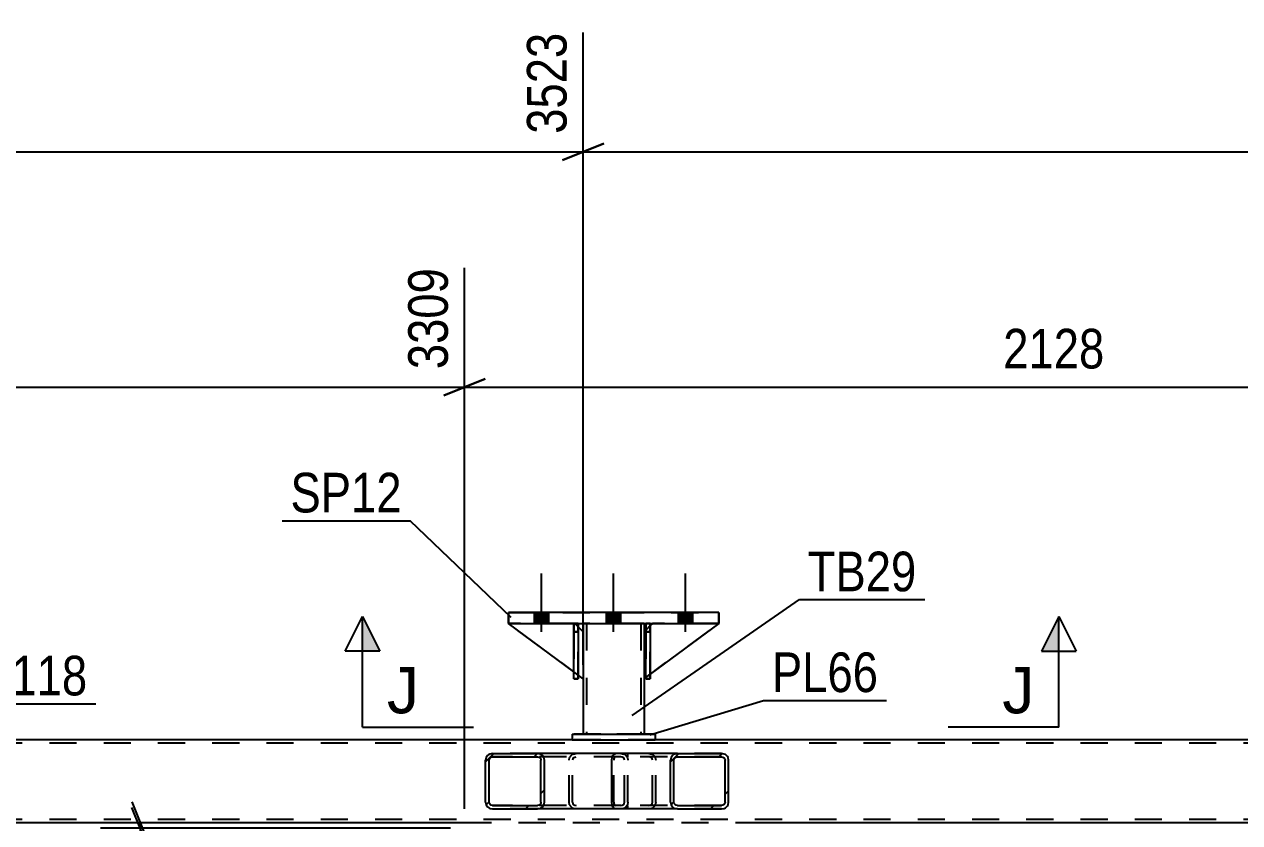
# Model space of a CAD drawing. Header units: millimetres. Extents: x -815 to 374, y -743 to 98.
# Drawn here: x -667.9 to -580.2, y -381.2 to -323.5 of the extents above; entities that cross this region are included whole.
import ezdxf

# ---------------------------------------------------------------- set-up
doc = ezdxf.new("R2010")
doc.units = ezdxf.units.MM
doc.linetypes.add('DXK_LINE_DOT2', pattern=[3.9198, 1.9599, -1.9599])
doc.styles.add('Arial', font='ARIAL.TTF', dxfattribs={"height": 0.2})
doc.styles.add('Arial Narrow', font='ARIALN.TTF', dxfattribs={"height": 0.2})

# ---------------------------------------------------------------- blocks, each defined once
blk = doc.blocks.new('Part-232933173-2627 - 2504')
at = {"color": 7, "linetype": 'DXK_LINE_DOT2'}
for p, q in [((-622.581, -366.826), (-623.181, -367.426)), ((-623.181, -370.826), (-617.781, -366.826)), ((-623.181, -367.426), (-622.581, -366.826)), ((-617.781, -366.826), (-622.581, -366.826)), ((-623.181, -367.426), (-623.181, -370.826)), ((-623.181, -367.426), (-623.181, -367.426)), ((-623.181, -367.426), (-623.181, -370.826))]:
    blk.add_line(p, q, dxfattribs=at)
blk = doc.blocks.new('Part-232933173-2624 - 2504')
at = {"color": 2, "linetype": 'Continuous'}
for p, q in [((-628.255, -370.327), (-632.981, -366.826)), ((-627.581, -367.426), (-627.935, -367.073)), ((-627.581, -367.426), (-627.581, -370.826)), ((-627.581, -370.826), (-627.935, -370.564))]:
    blk.add_line(p, q, dxfattribs=at)
at = {"color": 7, "linetype": 'DXK_LINE_DOT2'}
for p, q in [((-628.181, -366.826), (-632.981, -366.826)), ((-627.935, -367.073), (-628.181, -366.826)), ((-627.935, -370.564), (-628.255, -370.327))]:
    blk.add_line(p, q, dxfattribs=at)
blk = doc.blocks.new('Bolt-232933173-2513 - 2504')
at = {"linetype": 'Continuous'}
for points in [[(-631.101, -366.826), (-630.061, -366.826), (-630.061, -366.026), (-631.101, -366.026)], [(-631.101, -366.826), (-630.061, -366.826), (-630.061, -366.026), (-631.101, -366.026)], [(-631.101, -366.826), (-630.061, -366.826), (-630.061, -366.026), (-631.101, -366.026)], [(-625.901, -366.826), (-624.861, -366.826), (-624.861, -366.026), (-625.901, -366.026)], [(-625.901, -366.826), (-624.861, -366.826), (-624.861, -366.026), (-625.901, -366.026)], [(-620.701, -366.826), (-619.661, -366.826), (-619.661, -366.026), (-620.701, -366.026)], [(-620.701, -366.826), (-619.661, -366.826), (-619.661, -366.026), (-620.701, -366.026)], [(-620.701, -366.826), (-619.661, -366.826), (-619.661, -366.026), (-620.701, -366.026)]]:
    blk.add_hatch(color=1, dxfattribs=at).paths.add_polyline_path(points)
at = {"color": 1, "linetype": 'Continuous'}
for p, q in [((-630.581, -367.426), (-630.581, -363.226)), ((-630.581, -367.426), (-630.581, -363.226)), ((-630.581, -367.426), (-630.581, -363.226)), ((-625.381, -367.426), (-625.381, -363.226)), ((-625.381, -367.426), (-625.381, -363.226)), ((-620.181, -367.426), (-620.181, -363.226)), ((-620.181, -367.426), (-620.181, -363.226)), ((-620.181, -367.426), (-620.181, -363.226)), ((-631.101, -366.826), (-631.101, -366.026)), ((-631.101, -366.826), (-631.101, -366.026)), ((-631.101, -366.826), (-631.101, -366.026)), ((-630.061, -366.826), (-630.061, -366.026)), ((-630.061, -366.826), (-630.061, -366.026)), ((-630.061, -366.826), (-630.061, -366.026)), ((-625.901, -366.826), (-625.901, -366.026)), ((-625.901, -366.826), (-625.901, -366.026)), ((-624.861, -366.826), (-624.861, -366.026)), ((-624.861, -366.826), (-624.861, -366.026)), ((-620.701, -366.826), (-620.701, -366.026)), ((-620.701, -366.826), (-620.701, -366.026)), ((-620.701, -366.826), (-620.701, -366.026)), ((-619.661, -366.826), (-619.661, -366.026)), ((-619.661, -366.826), (-619.661, -366.026)), ((-619.661, -366.826), (-619.661, -366.026))]:
    blk.add_line(p, q, dxfattribs=at)
blk = doc.blocks.new('Part-232933173-2647 - 2504')
at = {"color": 2, "linetype": 'Continuous'}
for p, q in [((-627.581, -366.826), (-627.581, -367.426)), ((-623.181, -366.826), (-623.181, -367.426)), ((-627.581, -370.826), (-627.581, -374.827)), ((-623.181, -370.826), (-623.181, -374.827))]:
    blk.add_line(p, q, dxfattribs=at)
at = {"color": 7, "linetype": 'DXK_LINE_DOT2'}
for p, q in [((-623.181, -366.826), (-627.581, -366.826)), ((-627.341, -366.826), (-627.341, -374.827)), ((-623.421, -366.826), (-623.421, -374.827)), ((-627.581, -367.426), (-627.581, -370.826)), ((-623.181, -367.426), (-623.181, -370.826)), ((-623.181, -374.827), (-627.581, -374.827))]:
    blk.add_line(p, q, dxfattribs=at)
blk = doc.blocks.new('Part-232933173-2632 - 2504')
at = {"color": 2, "linetype": 'Continuous'}
for p, q in [((-628.381, -374.827), (-622.381, -374.827)), ((-628.381, -374.827), (-628.381, -375.227)), ((-622.381, -374.827), (-622.381, -375.227)), ((-628.381, -375.227), (-622.381, -375.227))]:
    blk.add_line(p, q, dxfattribs=at)
at = {"color": 7, "linetype": 'DXK_LINE_DOT2'}
for p, q in [((-622.381, -374.827), (-628.381, -374.827)), ((-628.381, -375.227), (-628.381, -375.227)), ((-628.381, -375.227), (-622.381, -375.227)), ((-622.381, -375.227), (-622.381, -375.227))]:
    blk.add_line(p, q, dxfattribs=at)
blk = doc.blocks.new('Part-232933173-2629 - 2504')
at = {"color": 2, "linetype": 'Continuous'}
for p, q in [((-627.935, -366.826), (-628.255, -366.826)), ((-628.255, -370.826), (-628.255, -366.826)), ((-627.935, -366.826), (-627.935, -366.826)), ((-627.935, -366.826), (-627.935, -370.826)), ((-627.935, -370.826), (-628.255, -370.826))]:
    blk.add_line(p, q, dxfattribs=at)
at = {"color": 7, "linetype": 'DXK_LINE_DOT2'}
for p, q in [((-628.255, -366.826), (-628.255, -367.426)), ((-627.935, -367.426), (-627.935, -366.826)), ((-627.935, -367.426), (-628.255, -367.426)), ((-628.255, -367.426), (-628.255, -370.826)), ((-627.935, -370.826), (-627.935, -367.426))]:
    blk.add_line(p, q, dxfattribs=at)
blk = doc.blocks.new('Part-232933173-2623 - 2504')
at = {"color": 2, "linetype": 'Continuous'}
for p, q in [((-617.781, -366.026), (-632.981, -366.026)), ((-632.981, -366.026), (-632.981, -366.826)), ((-632.981, -366.026), (-632.981, -366.026)), ((-617.781, -366.826), (-617.781, -366.026)), ((-617.781, -366.026), (-617.781, -366.026)), ((-632.981, -366.826), (-617.781, -366.826)), ((-632.981, -366.826), (-632.981, -366.826)), ((-617.781, -366.826), (-617.781, -366.826))]:
    blk.add_line(p, q, dxfattribs=at)
at = {"color": 7, "linetype": 'DXK_LINE_DOT2'}
for p, q in [((-632.981, -366.026), (-617.781, -366.026)), ((-632.981, -366.826), (-632.981, -366.026)), ((-617.781, -366.026), (-617.781, -366.826)), ((-632.981, -366.826), (-617.781, -366.826))]:
    blk.add_line(p, q, dxfattribs=at)
blk = doc.blocks.new('Part-232933173-2630 - 2504')
at = {"color": 7, "linetype": 'DXK_LINE_DOT2'}
for p, q in [((-623.055, -367.426), (-623.055, -366.826)), ((-623.055, -366.826), (-623.055, -366.826)), ((-623.055, -366.826), (-623.055, -370.826)), ((-623.055, -366.826), (-622.735, -366.826)), ((-622.735, -366.826), (-622.735, -367.426)), ((-622.735, -370.826), (-622.735, -366.826)), ((-623.055, -370.826), (-623.055, -367.426)), ((-623.055, -367.426), (-622.735, -367.426)), ((-622.735, -367.426), (-622.735, -370.826)), ((-623.055, -370.826), (-622.735, -370.826))]:
    blk.add_line(p, q, dxfattribs=at)
blk = doc.blocks.new('Part-232933173-2625 - 2504')
at = {"color": 7, "linetype": 'DXK_LINE_DOT2'}
for p, q in [((-627.581, -370.826), (-632.981, -366.826)), ((-632.981, -366.826), (-628.181, -366.826)), ((-628.181, -366.826), (-627.581, -367.426)), ((-627.581, -367.426), (-627.581, -370.826))]:
    blk.add_line(p, q, dxfattribs=at)
blk = doc.blocks.new('Part-232933173-2626 - 2504')
at = {"color": 7, "linetype": 'DXK_LINE_DOT2'}
for p, q in [((-623.181, -367.426), (-622.581, -366.826)), ((-617.781, -366.826), (-622.581, -366.826)), ((-623.181, -367.426), (-623.181, -370.826)), ((-622.735, -366.98), (-623.055, -367.3)), ((-623.181, -370.826), (-622.735, -370.496))]:
    blk.add_line(p, q, dxfattribs=at)
at = {"color": 2, "linetype": 'Continuous'}
for p, q in [((-622.581, -366.826), (-622.735, -366.98)), ((-617.781, -366.826), (-622.735, -370.496)), ((-623.055, -367.3), (-623.181, -367.426)), ((-623.181, -367.426), (-623.181, -370.826)), ((-623.181, -367.426), (-623.181, -367.426)), ((-623.055, -370.733), (-623.181, -370.826))]:
    blk.add_line(p, q, dxfattribs=at)
blk = doc.blocks.new('Part-232933173-2628 - 2504')
at = {"color": 2, "linetype": 'Continuous'}
for p, q in [((-622.735, -366.826), (-623.055, -366.826)), ((-623.055, -370.826), (-623.055, -366.826)), ((-622.735, -366.826), (-622.735, -366.826)), ((-622.735, -366.826), (-622.735, -370.826)), ((-622.735, -370.826), (-623.055, -370.826))]:
    blk.add_line(p, q, dxfattribs=at)
at = {"color": 7, "linetype": 'DXK_LINE_DOT2'}
for p, q in [((-623.055, -366.826), (-623.055, -367.426)), ((-622.735, -367.426), (-622.735, -366.826)), ((-622.735, -367.426), (-623.055, -367.426)), ((-623.055, -367.426), (-623.055, -370.826)), ((-622.735, -370.826), (-622.735, -367.426))]:
    blk.add_line(p, q, dxfattribs=at)
blk = doc.blocks.new('Part-232933173-2631 - 2504')
at = {"color": 7, "linetype": 'DXK_LINE_DOT2'}
for p, q in [((-628.255, -367.426), (-628.255, -366.826)), ((-628.255, -366.826), (-628.255, -366.826)), ((-628.255, -366.826), (-628.255, -370.826)), ((-628.255, -366.826), (-627.935, -366.826)), ((-627.935, -366.826), (-627.935, -367.426)), ((-627.935, -370.826), (-627.935, -366.826)), ((-628.255, -370.826), (-628.255, -367.426)), ((-628.255, -367.426), (-627.935, -367.426)), ((-627.935, -367.426), (-627.935, -370.826)), ((-628.255, -370.826), (-627.935, -370.826))]:
    blk.add_line(p, q, dxfattribs=at)
blk = doc.blocks.new('Part-232933173-2602 - 2504')
at = {"color": 7, "linetype": 'DXK_LINE_DOT2'}
for p, q in [((-95.803, -375.467), (-768.501, -375.467)), ((-622.381, -375.227), (-628.381, -375.227)), ((-95.803, -380.987), (-768.501, -380.987)), ((-614.609, -381.227), (-636.155, -381.227))]:
    blk.add_line(p, q, dxfattribs=at)
at = {"color": 2, "linetype": 'Continuous'}
for p, q in [((-628.381, -375.227), (-764.501, -375.227)), ((-95.803, -375.227), (-622.381, -375.227)), ((-636.155, -381.227), (-699.744, -381.227)), ((-551.021, -381.227), (-614.609, -381.227))]:
    blk.add_line(p, q, dxfattribs=at)
blk = doc.blocks.new('Part-232933173-2909 - 2504')
at = {"linetype": 'Continuous'}
h = blk.add_hatch(dxfattribs=at)
h.set_pattern_fill('', scale=0.7, style=0, pattern_type=0)
h.set_pattern_definition([(45, (-621.2361, -379.9305), (-1.57154, 1.57154), [])])
h.paths.add_polyline_path([(-621.274, -379.747), (-621.236, -379.931), (-621.127, -380.086), (-620.964, -380.19), (-620.771, -380.227), (-617.582, -380.227), (-617.389, -380.19), (-617.226, -380.086), (-617.117, -379.931), (-617.078, -379.747), (-617.078, -376.707), (-617.117, -376.523), (-617.226, -376.367), (-617.389, -376.263), (-617.582, -376.227), (-620.771, -376.227), (-620.964, -376.263), (-621.127, -376.367), (-621.236, -376.523), (-621.274, -376.707)])
h.paths.add_polyline_path([(-621.004, -376.615), (-620.949, -376.537), (-620.867, -376.485), (-620.771, -376.467), (-617.582, -376.467), (-617.485, -376.485), (-617.404, -376.537), (-617.349, -376.615), (-617.33, -376.707), (-617.33, -379.747), (-617.349, -379.839), (-617.404, -379.917), (-617.485, -379.969), (-617.582, -379.987), (-620.771, -379.987), (-620.867, -379.969), (-620.949, -379.917), (-621.004, -379.839), (-621.023, -379.747), (-621.023, -376.707)])
at = {"color": 2, "linetype": 'Continuous'}
for p, q in [((-625.513, -376.707), (-625.492, -376.523)), ((-625.492, -376.523), (-625.434, -376.367)), ((-625.434, -376.367), (-625.347, -376.263)), ((-625.347, -376.263), (-625.244, -376.227)), ((-620.771, -376.227), (-625.244, -376.227)), ((-621.236, -376.523), (-621.274, -376.707)), ((-621.004, -376.615), (-620.949, -376.537)), ((-620.771, -376.227), (-620.964, -376.263)), ((-620.949, -376.537), (-620.867, -376.485)), ((-620.867, -376.485), (-620.771, -376.467)), ((-620.771, -376.227), (-617.582, -376.227)), ((-620.771, -376.467), (-617.582, -376.467)), ((-617.389, -376.263), (-617.582, -376.227)), ((-617.582, -376.467), (-617.485, -376.485)), ((-617.485, -376.485), (-617.404, -376.537)), ((-617.404, -376.537), (-617.349, -376.615)), ((-617.078, -376.707), (-617.117, -376.523)), ((-625.513, -379.747), (-625.513, -376.707)), ((-621.274, -379.747), (-621.274, -376.707)), ((-621.023, -376.707), (-621.004, -376.615)), ((-621.023, -379.747), (-621.023, -376.707)), ((-617.349, -376.615), (-617.33, -376.707)), ((-617.33, -379.747), (-617.33, -376.707)), ((-617.078, -379.747), (-617.078, -376.707)), ((-625.492, -379.931), (-625.513, -379.747)), ((-625.434, -380.086), (-625.492, -379.931)), ((-625.347, -380.19), (-625.434, -380.086)), ((-621.274, -379.747), (-621.236, -379.931)), ((-621.004, -379.839), (-621.023, -379.747)), ((-620.949, -379.917), (-621.004, -379.839)), ((-620.867, -379.969), (-620.949, -379.917)), ((-620.771, -379.987), (-620.867, -379.969)), ((-620.771, -379.987), (-617.582, -379.987)), ((-617.485, -379.969), (-617.582, -379.987)), ((-617.404, -379.917), (-617.485, -379.969)), ((-617.349, -379.839), (-617.404, -379.917)), ((-617.33, -379.747), (-617.349, -379.839)), ((-617.117, -379.931), (-617.078, -379.747)), ((-625.244, -380.227), (-625.347, -380.19)), ((-620.771, -380.227), (-625.244, -380.227)), ((-620.964, -380.19), (-620.771, -380.227)), ((-620.771, -380.227), (-617.582, -380.227)), ((-617.582, -380.227), (-617.389, -380.19))]:
    blk.add_line(p, q, dxfattribs=at)
at = {"color": 7, "linetype": 'DXK_LINE_DOT2'}
for p, q in [((-625.339, -376.537), (-625.368, -376.615)), ((-625.295, -376.485), (-625.339, -376.537)), ((-625.244, -376.467), (-625.295, -376.485)), ((-617.582, -376.467), (-625.244, -376.467)), ((-624.346, -376.467), (-624.346, -376.227)), ((-622.836, -376.227), (-622.644, -376.263)), ((-622.74, -376.485), (-622.836, -376.467)), ((-622.658, -376.537), (-622.74, -376.485)), ((-622.604, -376.615), (-622.658, -376.537)), ((-622.371, -376.523), (-622.333, -376.707)), ((-617.582, -376.227), (-620.771, -376.227)), ((-625.368, -376.615), (-625.378, -376.707)), ((-625.378, -379.747), (-625.378, -376.707)), ((-622.585, -376.707), (-622.604, -376.615)), ((-622.585, -379.747), (-622.585, -376.707)), ((-622.333, -379.747), (-622.333, -376.707)), ((-625.378, -379.747), (-625.368, -379.839)), ((-625.368, -379.839), (-625.339, -379.917)), ((-625.339, -379.917), (-625.295, -379.969)), ((-625.295, -379.969), (-625.244, -379.987)), ((-617.582, -379.987), (-625.244, -379.987)), ((-624.346, -380.227), (-624.346, -379.987)), ((-622.836, -379.987), (-622.74, -379.969)), ((-622.74, -379.969), (-622.658, -379.917)), ((-622.658, -379.917), (-622.604, -379.839)), ((-622.604, -379.839), (-622.585, -379.747)), ((-622.333, -379.747), (-622.371, -379.931)), ((-622.644, -380.19), (-622.836, -380.227)), ((-617.582, -380.227), (-620.771, -380.227))]:
    blk.add_line(p, q, dxfattribs=at)
for centre, start, end in [((-622.821, -376.723), 23.89514, 68.84868), ((-622.821, -379.731), 291.15132, 336.10486)]:
    blk.add_arc(centre, 0.492, start, end, dxfattribs=at)
at = {"color": 2, "linetype": 'Continuous'}
for centre, start, end in [((-620.786, -376.723), 111.15132, 156.10486), ((-617.567, -376.723), 23.89514, 68.84868), ((-620.786, -379.731), 203.89514, 248.84868), ((-617.567, -379.731), 291.15132, 336.10486)]:
    blk.add_arc(centre, 0.492, start, end, dxfattribs=at)
blk = doc.blocks.new('Part-232933173-2914 - 2504')
at = {"linetype": 'Continuous'}
h = blk.add_hatch(dxfattribs=at)
h.set_pattern_fill('', scale=0.7, style=0, pattern_type=0)
h.set_pattern_definition([(45, (-634.5951, -379.9305), (-1.57154, 1.57154), [])])
h.paths.add_polyline_path([(-634.634, -379.747), (-634.595, -379.931), (-634.484, -380.086), (-634.319, -380.19), (-634.123, -380.227), (-630.888, -380.227), (-630.693, -380.19), (-630.527, -380.086), (-630.416, -379.931), (-630.377, -379.747), (-630.377, -376.707), (-630.416, -376.523), (-630.527, -376.367), (-630.693, -376.263), (-630.888, -376.227), (-634.123, -376.227), (-634.319, -376.263), (-634.484, -376.367), (-634.595, -376.523), (-634.634, -376.707)])
h.paths.add_polyline_path([(-634.359, -376.615), (-634.304, -376.537), (-634.221, -376.485), (-634.123, -376.467), (-630.888, -376.467), (-630.79, -376.485), (-630.708, -376.537), (-630.652, -376.615), (-630.633, -376.707), (-630.633, -379.747), (-630.652, -379.839), (-630.708, -379.917), (-630.79, -379.969), (-630.888, -379.987), (-634.123, -379.987), (-634.221, -379.969), (-634.304, -379.917), (-634.359, -379.839), (-634.379, -379.747), (-634.379, -376.707)])
at = {"color": 2, "linetype": 'Continuous'}
for p, q in [((-634.595, -376.523), (-634.634, -376.707)), ((-634.359, -376.615), (-634.304, -376.537)), ((-634.123, -376.227), (-634.319, -376.263)), ((-634.304, -376.537), (-634.221, -376.485)), ((-634.221, -376.485), (-634.123, -376.467)), ((-634.123, -376.227), (-630.888, -376.227)), ((-634.123, -376.467), (-630.888, -376.467)), ((-625.244, -376.227), (-630.888, -376.227)), ((-630.693, -376.263), (-630.888, -376.227)), ((-630.888, -376.467), (-630.79, -376.485)), ((-630.79, -376.485), (-630.708, -376.537)), ((-630.708, -376.537), (-630.652, -376.615)), ((-630.377, -376.707), (-630.416, -376.523)), ((-634.634, -379.747), (-634.634, -376.707)), ((-634.379, -376.707), (-634.359, -376.615)), ((-634.379, -379.747), (-634.379, -376.707)), ((-630.652, -376.615), (-630.633, -376.707)), ((-630.633, -379.747), (-630.633, -376.707)), ((-630.377, -379.747), (-630.377, -376.707)), ((-634.634, -379.747), (-634.595, -379.931)), ((-634.359, -379.839), (-634.379, -379.747)), ((-634.304, -379.917), (-634.359, -379.839)), ((-634.221, -379.969), (-634.304, -379.917)), ((-634.123, -379.987), (-634.221, -379.969)), ((-634.123, -379.987), (-630.888, -379.987)), ((-630.79, -379.969), (-630.888, -379.987)), ((-630.708, -379.917), (-630.79, -379.969)), ((-630.652, -379.839), (-630.708, -379.917)), ((-630.633, -379.747), (-630.652, -379.839)), ((-630.416, -379.931), (-630.377, -379.747)), ((-634.319, -380.19), (-634.123, -380.227)), ((-634.123, -380.227), (-630.888, -380.227)), ((-630.888, -380.227), (-630.693, -380.19)), ((-625.244, -380.227), (-630.888, -380.227))]:
    blk.add_line(p, q, dxfattribs=at)
at = {"color": 7, "linetype": 'DXK_LINE_DOT2'}
for p, q in [((-630.888, -376.227), (-634.123, -376.227)), ((-624.857, -376.467), (-634.123, -376.467)), ((-628.603, -376.707), (-628.564, -376.523)), ((-628.272, -376.537), (-628.328, -376.615)), ((-628.287, -376.263), (-628.092, -376.227)), ((-628.272, -376.537), (-628.25, -376.523)), ((-628.25, -376.523), (-628.19, -376.485)), ((-628.19, -376.485), (-628.092, -376.467)), ((-624.857, -376.227), (-625.244, -376.227)), ((-624.857, -376.227), (-624.661, -376.263)), ((-624.759, -376.485), (-624.857, -376.467)), ((-624.676, -376.537), (-624.759, -376.485)), ((-624.621, -376.615), (-624.676, -376.537)), ((-624.385, -376.523), (-624.346, -376.707)), ((-628.603, -379.747), (-628.603, -376.707)), ((-628.328, -376.615), (-628.347, -376.707)), ((-628.347, -379.747), (-628.347, -376.707)), ((-624.601, -376.707), (-624.621, -376.615)), ((-624.601, -379.747), (-624.601, -376.707)), ((-624.346, -379.747), (-624.346, -376.707)), ((-624.857, -379.987), (-634.123, -379.987)), ((-628.564, -379.931), (-628.603, -379.747)), ((-628.347, -379.747), (-628.328, -379.839)), ((-628.328, -379.839), (-628.272, -379.917)), ((-628.272, -379.917), (-628.25, -379.931)), ((-628.25, -379.931), (-628.19, -379.969)), ((-628.19, -379.969), (-628.092, -379.987)), ((-624.857, -379.987), (-624.759, -379.969)), ((-624.759, -379.969), (-624.676, -379.917)), ((-624.676, -379.917), (-624.621, -379.839)), ((-624.621, -379.839), (-624.601, -379.747)), ((-624.346, -379.747), (-624.385, -379.931)), ((-630.888, -380.227), (-634.123, -380.227)), ((-628.092, -380.227), (-628.287, -380.19)), ((-624.857, -380.227), (-625.244, -380.227)), ((-624.661, -380.19), (-624.857, -380.227))]:
    blk.add_line(p, q, dxfattribs=at)
at = {"color": 2, "linetype": 'Continuous'}
for centre, start, end in [((-634.143, -376.728), 110.75831, 155.68004), ((-630.869, -376.728), 24.31996, 69.24169), ((-634.143, -379.726), 204.31996, 249.24169), ((-630.869, -379.726), 290.75831, 335.68004)]:
    blk.add_arc(centre, 0.496, start, end, dxfattribs=at)
at = {"color": 7, "linetype": 'DXK_LINE_DOT2'}
for centre, start, end in [((-628.111, -376.728), 110.75832, 155.68004), ((-624.837, -376.728), 24.31996, 69.24168), ((-628.111, -379.726), 204.31996, 249.24168), ((-624.837, -379.726), 290.75832, 335.68004)]:
    blk.add_arc(centre, 0.496, start, end, dxfattribs=at)
blk = doc.blocks.new('StraightDimension-232933173-3273 - 2504')
at = {"color": 7, "linetype": 'Continuous'}
for p, q in [((-627.581, -369.826), (-627.581, -324.122)), ((-626.081, -332.135), (-629.081, -333.335)), ((-627.581, -332.735), (-372.168, -332.735))]:
    blk.add_line(p, q, dxfattribs=at)
blk = doc.blocks.new('StraightDimension-232933173-3281 - 2504')
at = {"color": 7, "linetype": 'Continuous'}
for p, q in [((-627.581, -369.826), (-627.581, -324.122)), ((-629.081, -333.335), (-626.081, -332.135)), ((-768.501, -332.735), (-627.581, -332.735))]:
    blk.add_line(p, q, dxfattribs=at)
at = {"color": 0, "linetype": 'Continuous'}
blk.add_wipeout([(-628.181, -323.522), (-632.381, -323.522), (-632.381, -332.035), (-628.181, -332.035)], dxfattribs=at)
at = {"color": 3, "linetype": 'Continuous', "style": 'Arial Narrow'}
blk.add_text('3523', height=2.8633, rotation=90.00021, dxfattribs=at).set_placement((-628.781, -331.435))
blk = doc.blocks.new('StraightDimension-232933173-3519 - 2504')
at = {"color": 7, "linetype": 'Continuous'}
for p, q in [((-660.184, -379.727), (-658.984, -382.727)), ((-658.984, -383.127), (-660.184, -380.127)), ((-637.155, -381.227), (-662.434, -381.227)), ((-637.155, -381.627), (-662.434, -381.627)), ((-659.584, -381.627), (-659.584, -381.227)), ((-659.584, -381.627), (-659.584, -387.533)), ((-659.584, -381.627), (-659.584, -387.533))]:
    blk.add_line(p, q, dxfattribs=at)
at = {"color": 0}
blk.add_wipeout([(-660.334, -382.152), (-664.534, -382.152), (-664.534, -387.008), (-660.334, -387.008)], dxfattribs=at)
at = {"color": 3, "style": 'Arial Narrow'}
blk.add_text('10', height=2.8633, rotation=90.00021, dxfattribs=at).set_placement((-660.934, -386.408))
blk = doc.blocks.new('StraightDimension-232933173-24898 - 2504')
at = {"color": 7, "linetype": 'Continuous'}
for p, q in [((-550.77, -380.791), (-553.258, -377.009)), ((-552.616, -380.716), (-550.769, -378.064)), ((-584.286, -400.83), (-551.692, -379.39)), ((-583.365, -402.231), (-585.853, -398.449)), ((-583.363, -399.504), (-585.21, -402.155))]:
    blk.add_line(p, q, dxfattribs=at)
at = {"color": 0}
blk.add_wipeout([(-565.609, -387.647), (-567.917, -384.138), (-573.502, -387.811), (-571.194, -391.32)], dxfattribs=at)
at = {"color": 3, "style": 'Arial Narrow'}
blk.add_text('975', height=2.8633, rotation=33.33468, dxfattribs=at).set_placement((-571.022, -390.489))
blk = doc.blocks.new('StraightDimension-232933173-25119 - 2504')
at = {"color": 7, "linetype": 'Continuous'}
for p, q in [((-636.155, -380.227), (-636.155, -341.133)), ((-634.655, -349.146), (-637.655, -350.346)), ((-636.155, -349.746), (-551.021, -349.746))]:
    blk.add_line(p, q, dxfattribs=at)
at = {"color": 0}
blk.add_wipeout([(-589.332, -348.996), (-589.332, -344.796), (-597.844, -344.796), (-597.844, -348.996)], dxfattribs=at)
at = {"color": 3, "style": 'Arial Narrow'}
blk.add_text('2128', height=2.8633, dxfattribs=at).set_placement((-597.244, -348.396))
blk = doc.blocks.new('StraightDimension-232933173-25120 - 2504')
at = {"color": 7, "linetype": 'Continuous'}
for p, q in [((-636.155, -380.227), (-636.155, -341.133)), ((-637.655, -350.346), (-634.655, -349.146)), ((-721.289, -349.746), (-636.155, -349.746))]:
    blk.add_line(p, q, dxfattribs=at)
at = {"color": 0, "linetype": 'Continuous'}
blk.add_wipeout([(-636.755, -340.533), (-640.955, -340.533), (-640.955, -349.046), (-636.755, -349.046)], dxfattribs=at)
at = {"color": 3, "linetype": 'Continuous', "style": 'Arial Narrow'}
blk.add_text('3309', height=2.8633, rotation=90.00021, dxfattribs=at).set_placement((-637.355, -348.446))
blk = doc.blocks.new('SectionMark-232933173-4715 - 2504')
at = {"linetype": 'Continuous'}
for points in [[(-642.262, -368.822), (-643.512, -368.822), (-643.512, -366.322)], [(-593.226, -368.822), (-594.476, -368.822), (-593.226, -366.322)]]:
    blk.add_hatch(color=6, dxfattribs=at).paths.add_polyline_path(points)
at = {"color": 6, "linetype": 'Continuous'}
for p, q in [((-644.762, -368.822), (-643.512, -366.322)), ((-643.512, -374.322), (-643.512, -366.322)), ((-643.512, -366.322), (-642.262, -368.822)), ((-593.226, -366.322), (-594.476, -368.822)), ((-593.226, -374.322), (-593.226, -366.322)), ((-593.226, -366.322), (-591.976, -368.822)), ((-642.262, -368.822), (-644.762, -368.822)), ((-594.476, -368.822), (-591.976, -368.822)), ((-643.512, -374.322), (-635.512, -374.322)), ((-593.226, -374.322), (-601.226, -374.322))]:
    blk.add_line(p, q, dxfattribs=at)
at = {"color": 0, "linetype": 'Continuous'}
for points in [[(-639.428, -373.322), (-639.428, -369.822), (-641.762, -369.822), (-641.762, -373.322)], [(-594.976, -373.322), (-594.976, -369.822), (-597.311, -369.822), (-597.311, -373.322)]]:
    blk.add_wipeout(points, dxfattribs=at)
at = {"color": 3, "linetype": 'Continuous', "style": 'Arial'}
for p in [(-641.762, -373.322), (-597.311, -373.322)]:
    blk.add_text('J', height=3.343, dxfattribs=at).set_placement(p)
blk = doc.blocks.new('Mark-232933173-2598 - 2504')
at = {"color": 30, "linetype": 'Continuous'}
for p, q in [((-676.158, -376.317), (-674.036, -372.626)), ((-674.036, -372.626), (-662.787, -372.626))]:
    blk.add_line(p, q, dxfattribs=at)
at = {"color": 0}
blk.add_wipeout([(-663.387, -372.026), (-663.387, -369.026), (-673.436, -369.026), (-673.436, -372.026)], dxfattribs=at)
blk.add_wipeout([(-663.387, -372.026), (-663.387, -369.026), (-673.436, -369.026), (-673.436, -372.026)], dxfattribs=at)
at = {"color": 3, "style": 'Arial Narrow'}
blk.add_text('BC118', height=2.8633, dxfattribs=at).set_placement((-673.436, -372.026))
blk = doc.blocks.new('Mark-232933173-2643 - 2504')
at = {"color": 30, "linetype": 'Continuous'}
for p, q in [((-624.032, -373.483), (-611.965, -365.1)), ((-611.965, -365.1), (-602.91, -365.1))]:
    blk.add_line(p, q, dxfattribs=at)
at = {"color": 0}
blk.add_wipeout([(-603.51, -364.5), (-603.51, -361.5), (-611.365, -361.5), (-611.365, -364.5)], dxfattribs=at)
blk.add_wipeout([(-603.51, -364.5), (-603.51, -361.5), (-611.365, -361.5), (-611.365, -364.5)], dxfattribs=at)
at = {"color": 3, "style": 'Arial Narrow'}
blk.add_text('TB29', height=2.8633, dxfattribs=at).set_placement((-611.365, -364.5))
blk = doc.blocks.new('Mark-232933173-2619 - 2504')
at = {"color": 30, "linetype": 'Continuous'}
for p in [(-649.325, -359.403), (-632.786, -366.405)]:
    blk.add_line(p, (-640.086, -359.403), dxfattribs=at)
at = {"color": 0}
blk.add_wipeout([(-640.686, -358.803), (-640.686, -355.803), (-648.725, -355.803), (-648.725, -358.803)], dxfattribs=at)
blk.add_wipeout([(-640.686, -358.803), (-640.686, -355.803), (-648.725, -355.803), (-648.725, -358.803)], dxfattribs=at)
at = {"color": 3, "style": 'Arial Narrow'}
blk.add_text('SP12', height=2.8633, dxfattribs=at).set_placement((-648.725, -358.803))
blk = doc.blocks.new('Mark-232933173-26823 - 2504')
at = {"color": 30, "linetype": 'Continuous'}
for p, q in [((-622.757, -374.877), (-614.549, -372.385)), ((-614.549, -372.385), (-605.673, -372.385))]:
    blk.add_line(p, q, dxfattribs=at)
at = {"color": 0}
blk.add_wipeout([(-606.273, -371.785), (-606.273, -368.785), (-613.949, -368.785), (-613.949, -371.785)], dxfattribs=at)
blk.add_wipeout([(-606.273, -371.785), (-606.273, -368.785), (-613.949, -368.785), (-613.949, -371.785)], dxfattribs=at)
at = {"color": 3, "style": 'Arial Narrow'}
blk.add_text('PL66', height=2.8633, dxfattribs=at).set_placement((-613.949, -371.785))

msp = doc.modelspace()

# ---------------------------------------------------------------- block references
for name in ['Bolt-232933173-2513 - 2504', 'Part-232933173-2623 - 2504', 'Part-232933173-2624 - 2504', 'Part-232933173-2625 - 2504', 'Part-232933173-2629 - 2504', 'Part-232933173-2631 - 2504', 'Part-232933173-2647 - 2504', 'Part-232933173-2627 - 2504', 'Part-232933173-2626 - 2504', 'Part-232933173-2630 - 2504', 'Part-232933173-2628 - 2504', 'Part-232933173-2632 - 2504', 'Part-232933173-2602 - 2504', 'Part-232933173-2914 - 2504', 'Part-232933173-2909 - 2504']:
    msp.add_blockref(name, (0, 0))

# ---------------------------------------------------------------- next in the draw order: block references
for name in ['StraightDimension-232933173-3273 - 2504', 'StraightDimension-232933173-24898 - 2504', 'StraightDimension-232933173-3519 - 2504']:
    msp.add_blockref(name, (0, 0))

# ---------------------------------------------------------------- next in the draw order: block references
msp.add_blockref('StraightDimension-232933173-3281 - 2504', (0, 0))

# ---------------------------------------------------------------- next in the draw order: block references
msp.add_blockref('StraightDimension-232933173-25119 - 2504', (0, 0))

# ---------------------------------------------------------------- next in the draw order: block references
msp.add_blockref('StraightDimension-232933173-25120 - 2504', (0, 0))

# ---------------------------------------------------------------- next in the draw order: block references
for name in ['SectionMark-232933173-4715 - 2504', 'Mark-232933173-2598 - 2504']:
    msp.add_blockref(name, (0, 0))

# ---------------------------------------------------------------- next in the draw order: block references
for name in ['Mark-232933173-2619 - 2504', 'Mark-232933173-2643 - 2504']:
    msp.add_blockref(name, (0, 0))

# ---------------------------------------------------------------- next in the draw order: block references
msp.add_blockref('Mark-232933173-26823 - 2504', (0, 0))

doc.saveas('drawing.dxf')
